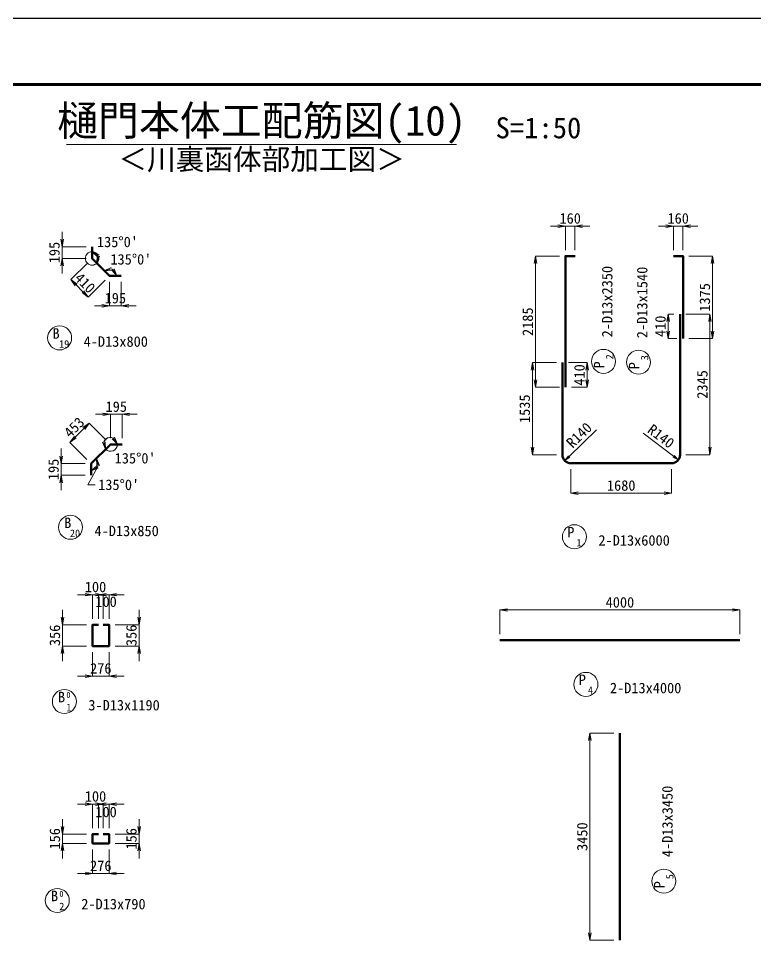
# Model space of a CAD drawing. Header units: millimetres. Extents: x 169470 to 758170, y -17820 to 11880.
# Drawn here: x 564894 to 577175, y -3595 to 11880 of the extents above; entities that cross this region are included whole.
import ezdxf
from ezdxf.enums import TextEntityAlignment as Align

# ---------------------------------------------------------------- set-up
doc = ezdxf.new("R2010")
doc.units = ezdxf.units.MM
doc.header["$LTSCALE"] = 50
doc.header["$PDSIZE"] = 300
doc.layers.get('Defpoints').update_dxf_attribs({"color": 151})
for name, color, linetype, lineweight in [('D-STR', 1, 'Continuous', 50), ('D-STR-DIM', 7, 'Continuous', 13), ('D-STR-TXT', 7, 'Continuous', 13), ('D-TTL', 2, 'Continuous', 140), ('D-TTL-LINE', 7, 'Continuous', 13), ('D-TTL-TXT', 7, 'Continuous', 13)]:
    doc.layers.add(name, color=color, linetype=linetype, lineweight=lineweight)
doc.styles.add('MS ゴシック', font='MS Gothic.ttf')
doc.styles.add('YOKO_GOTHIC', font='MS Gothic.ttf')
doc.dimstyles.new('DIM-50', dxfattribs={"dimscale": 50, "dimtxt": 3.5, "dimasz": 2.5, "dimexe": 0, "dimexo": 2, "dimgap": 0.8, "dimtad": 1, "dimdec": 0, "dimzin": 1, "dimdsep": 46, "dimtxsty": 'MS ゴシック', "dimblk": 'OPEN', "dimcen": 0.1, "dimclrd": 256, "dimclre": 256, "dimclrt": 256, "dimaunit": 1, "dimadec": 3, "dimazin": 0, "dimtfac": 1, "dimtdec": 0, "dimtix": 1, "dimtmove": 2, "dimatfit": 3, "dimldrblk": 'OPEN', "dimfxl": 1, "dimlwd": -1, "dimlwe": -1, "dimarcsym": 2})
doc.dimstyles.new('S50', dxfattribs={"dimscale": 50, "dimtxt": 3.5, "dimasz": 2, "dimexe": 1, "dimexo": 1, "dimgap": 1, "dimtad": 1, "dimdec": 0, "dimzin": 1, "dimdsep": 46, "dimtxsty": 'YOKO_GOTHIC', "dimblk": 'OPEN', "dimcen": 0, "dimclrd": 256, "dimclre": 256, "dimclrt": 256, "dimaunit": 1, "dimadec": 3, "dimazin": 0, "dimtfac": 1, "dimtdec": 0, "dimtix": 1, "dimtmove": 2, "dimatfit": 3, "dimldrblk": 'OPEN', "dimfxl": 1, "dimlwd": -1, "dimlwe": -1, "dimarcsym": 0})

# ---------------------------------------------------------------- blocks, each defined once
blk = doc.blocks.new('_Open')
at = {"color": 0, "linetype": 'ByBlock', "lineweight": -2}
for p, q in [((-1, 0.17), (0, 0)), ((-1, -0.17), (0, 0)), ((0, 0), (-1, 0))]:
    blk.add_line(p, q, dxfattribs=at)
blk = doc.blocks.new('*D2072')
at = {"layer": 'D-STR-DIM', "ltscale": 1500, "transparency": 16777216}
for p, q in [((565619, 8204), (565619, 8329)), ((566019, 8079), (565619, 8079)), ((565619, 7884), (565619, 8079)), ((566019, 7884), (565619, 7884)), ((565619, 7759), (565619, 7634))]:
    blk.add_line(p, q, dxfattribs=at)
at = {"layer": 'Defpoints', "color": 0, "ltscale": 1500, "transparency": 16777216}
for p in [(565619, 8079), (566119, 8079), (566119, 7884)]:
    blk.add_point(p, dxfattribs=at)
at = {"layer": 'D-STR-DIM', "ltscale": 1500, "transparency": 16777216, "xscale": 125, "yscale": 125, "zscale": 125}
for p, rotation in [((565619, 8079), 270), ((565619, 7884), 90)]:
    blk.add_blockref('_Open', p, dxfattribs=dict(at, rotation=rotation))
at = {"layer": 'D-STR-DIM', "ltscale": 1500, "transparency": 16777216, "insert": (565492, 7982), "char_height": 175, "attachment_point": 5, "rotation": 90, "style": 'MS ゴシック'}
blk.add_mtext('195', dxfattribs=at)
blk = doc.blocks.new('*D2073')
at = {"layer": 'D-STR-DIM', "ltscale": 1500, "transparency": 16777216}
for p, q in [((566409, 7494), (566409, 7094)), ((566604, 7494), (566604, 7094)), ((566284, 7094), (566159, 7094)), ((566409, 7094), (566604, 7094)), ((566729, 7094), (566854, 7094))]:
    blk.add_line(p, q, dxfattribs=at)
at = {"layer": 'Defpoints', "color": 0, "ltscale": 1500, "transparency": 16777216}
for p in [(566409, 7594), (566604, 7594), (566604, 7094)]:
    blk.add_point(p, dxfattribs=at)
at = {"layer": 'D-STR-DIM', "ltscale": 1500, "transparency": 16777216, "xscale": 125, "yscale": 125, "zscale": 125}
blk.add_blockref('_Open', (566409, 7094), dxfattribs=at)
at = {"layer": 'D-STR-DIM', "ltscale": 1500, "transparency": 16777216, "xscale": 125, "yscale": 125, "zscale": 125, "rotation": 180}
blk.add_blockref('_Open', (566604, 7094), dxfattribs=at)
at = {"layer": 'D-STR-DIM', "ltscale": 1500, "transparency": 16777216, "insert": (566507, 7222), "char_height": 175, "attachment_point": 5, "style": 'MS ゴシック'}
blk.add_mtext('195', dxfattribs=at)
blk = doc.blocks.new('*D2074')
at = {"layer": 'D-STR-DIM', "ltscale": 1500, "transparency": 16777216}
for p, q in [((566048, 7813), (565765, 7531)), ((565854, 7442), (565967, 7329)), ((566338, 7523), (566055, 7241))]:
    blk.add_line(p, q, dxfattribs=at)
at = {"layer": 'Defpoints', "color": 0, "ltscale": 1500, "transparency": 16777216}
for p in [(566119, 7884), (566409, 7594), (566055, 7241)]:
    blk.add_point(p, dxfattribs=at)
at = {"layer": 'D-STR-DIM', "ltscale": 1500, "transparency": 16777216, "xscale": 125, "yscale": 125, "zscale": 125}
for p, rotation in [((565765, 7531), 135), ((566055, 7241), 315)]:
    blk.add_blockref('_Open', p, dxfattribs=dict(at, rotation=rotation))
at = {"layer": 'D-STR-DIM', "ltscale": 1500, "transparency": 16777216, "insert": (566001, 7476), "char_height": 175, "attachment_point": 5, "rotation": 315, "style": 'MS ゴシック'}
blk.add_mtext('410', dxfattribs=at)
blk = doc.blocks.new('*D2075')
at = {"layer": 'D-STR-DIM', "ltscale": 1500, "transparency": 16777216}
blk.add_arc((566119, 7884), 112, 22.6035, 22.3965, dxfattribs=at)
at = {"layer": 'Defpoints', "color": 0, "ltscale": 1500, "transparency": 16777216}
for p in [(566119, 8079), (566119, 7884), (566119, 7884), (566231, 7884), (566409, 7594)]:
    blk.add_point(p, dxfattribs=at)
at = {"layer": 'D-STR-DIM', "ltscale": 1500, "transparency": 16777216, "xscale": 125, "yscale": 125, "zscale": 125}
for p, rotation in [((566119, 7996), 146.1982485840494), ((566198, 7805), 258.8017514159514)]:
    blk.add_blockref('_Open', p, dxfattribs=dict(at, rotation=rotation))
at = {"layer": 'D-STR-DIM', "ltscale": 1500, "transparency": 16777216, "insert": (566542, 8158), "char_height": 175, "attachment_point": 5, "style": 'MS ゴシック'}
blk.add_mtext("135°0'", dxfattribs=at)
blk = doc.blocks.new('*D2076')
at = {"layer": 'D-STR-DIM', "ltscale": 1500, "transparency": 16777216}
blk.add_arc((566409, 7594), 122, 61.6348, 73.3652, dxfattribs=at)
at = {"layer": 'Defpoints', "color": 0, "ltscale": 1500, "transparency": 16777216}
for p in [(566119, 7884), (566409, 7716), (566409, 7594), (566409, 7594), (566604, 7594)]:
    blk.add_point(p, dxfattribs=at)
at = {"layer": 'D-STR-DIM', "ltscale": 1500, "transparency": 16777216, "xscale": 125, "yscale": 125, "zscale": 125}
for p, rotation in [((566323, 7680), 194.1825750187687), ((566531, 7594), 300.8174249812299)]:
    blk.add_blockref('_Open', p, dxfattribs=dict(at, rotation=rotation))
at = {"layer": 'D-STR-DIM', "ltscale": 1500, "transparency": 16777216, "insert": (566766, 7868), "char_height": 175, "attachment_point": 5, "style": 'MS ゴシック'}
blk.add_mtext("135°0'", dxfattribs=at)
blk = doc.blocks.new('*D2077')
at = {"layer": 'D-STR-DIM', "ltscale": 1500, "transparency": 16777216}
for p, q in [((566299, 5287), (566174, 5287)), ((566424, 4887), (566424, 5287)), ((566619, 5287), (566424, 5287)), ((566619, 4887), (566619, 5287)), ((566744, 5287), (566869, 5287))]:
    blk.add_line(p, q, dxfattribs=at)
at = {"layer": 'Defpoints', "color": 0, "ltscale": 1500, "transparency": 16777216}
for p in [(566424, 5287), (566424, 4787), (566619, 4787)]:
    blk.add_point(p, dxfattribs=at)
at = {"layer": 'D-STR-DIM', "ltscale": 1500, "transparency": 16777216, "xscale": 125, "yscale": 125, "zscale": 125}
blk.add_blockref('_Open', (566424, 5287), dxfattribs=at)
at = {"layer": 'D-STR-DIM', "ltscale": 1500, "transparency": 16777216, "xscale": 125, "yscale": 125, "zscale": 125, "rotation": 180}
blk.add_blockref('_Open', (566619, 5287), dxfattribs=at)
at = {"layer": 'D-STR-DIM', "ltscale": 1500, "transparency": 16777216, "insert": (566522, 5414), "char_height": 175, "attachment_point": 5, "style": 'MS ゴシック'}
blk.add_mtext('195', dxfattribs=at)
blk = doc.blocks.new('*D2078')
at = {"layer": 'D-STR-DIM', "ltscale": 1500, "transparency": 16777216}
for p, q in [((565604, 4592), (565604, 4717)), ((566004, 4467), (565604, 4467)), ((565604, 4467), (565604, 4272)), ((566004, 4272), (565604, 4272)), ((565604, 4147), (565604, 4022))]:
    blk.add_line(p, q, dxfattribs=at)
at = {"layer": 'Defpoints', "color": 0, "ltscale": 1500, "transparency": 16777216}
for p in [(566104, 4467), (565604, 4272), (566104, 4272)]:
    blk.add_point(p, dxfattribs=at)
at = {"layer": 'D-STR-DIM', "ltscale": 1500, "transparency": 16777216, "xscale": 125, "yscale": 125, "zscale": 125}
for p, rotation in [((565604, 4467), 270), ((565604, 4272), 90)]:
    blk.add_blockref('_Open', p, dxfattribs=dict(at, rotation=rotation))
at = {"layer": 'D-STR-DIM', "ltscale": 1500, "transparency": 16777216, "insert": (565477, 4369), "char_height": 175, "attachment_point": 5, "rotation": 90, "style": 'MS ゴシック'}
blk.add_mtext('195', dxfattribs=at)
blk = doc.blocks.new('*D2079')
at = {"layer": 'D-STR-DIM', "ltscale": 1500, "transparency": 16777216}
for p, q in [((566353, 4857), (566070, 5140)), ((565839, 4909), (565982, 5052)), ((566033, 4537), (565750, 4820))]:
    blk.add_line(p, q, dxfattribs=at)
at = {"layer": 'Defpoints', "color": 0, "ltscale": 1500, "transparency": 16777216}
for p in [(566070, 5140), (566424, 4787), (566104, 4467)]:
    blk.add_point(p, dxfattribs=at)
at = {"layer": 'D-STR-DIM', "ltscale": 1500, "transparency": 16777216, "xscale": 125, "yscale": 125, "zscale": 125}
for p, rotation in [((566070, 5140), 45), ((565750, 4820), 225)]:
    blk.add_blockref('_Open', p, dxfattribs=dict(at, rotation=rotation))
at = {"layer": 'D-STR-DIM', "ltscale": 1500, "transparency": 16777216, "insert": (565820, 5070), "char_height": 175, "attachment_point": 5, "rotation": 45, "style": 'MS ゴシック'}
blk.add_mtext('453', dxfattribs=at)
blk = doc.blocks.new('*D2080')
at = {"layer": 'D-STR-DIM', "ltscale": 1500, "transparency": 16777216}
for p, q in [((566217, 4420), (566047, 4112)), ((566047, 4112), (566172, 4112))]:
    blk.add_line(p, q, dxfattribs=at)
blk.add_arc((566104, 4467), 122, 331.6804, 343.3196, dxfattribs=at)
at = {"layer": 'Defpoints', "color": 0, "ltscale": 1500, "transparency": 16777216}
for p in [(566424, 4787), (566104, 4467), (566104, 4467), (566226, 4467), (566104, 4272)]:
    blk.add_point(p, dxfattribs=at)
at = {"layer": 'D-STR-DIM', "ltscale": 1500, "transparency": 16777216, "xscale": 125, "yscale": 125, "zscale": 125}
for p, rotation in [((566190, 4553), 104.1597946314851), ((566104, 4345), 210.8402053685122)]:
    blk.add_blockref('_Open', p, dxfattribs=dict(at, rotation=rotation))
at = {"layer": 'D-STR-DIM', "ltscale": 1500, "transparency": 16777216, "insert": (566562, 4112), "char_height": 175, "attachment_point": 5, "style": 'MS ゴシック'}
blk.add_mtext("135°0'", dxfattribs=at)
blk = doc.blocks.new('*D2081')
at = {"layer": 'D-STR-DIM', "ltscale": 1500, "transparency": 16777216}
for start, end in [(95.1576, 160.0788), (64.9212, 129.8424), (225, 0)]:
    blk.add_arc((566424, 4787), 116, start, end, dxfattribs=at)
at = {"layer": 'Defpoints', "color": 0, "ltscale": 1500, "transparency": 16777216}
for p in [(566424, 4787), (566424, 4787), (566424, 4670), (566619, 4787), (566104, 4467)]:
    blk.add_point(p, dxfattribs=at)
at = {"layer": 'D-STR-DIM', "ltscale": 1500, "transparency": 16777216, "xscale": 125, "yscale": 125, "zscale": 125}
for p, rotation in [((566342, 4704), 282.5393908639583), ((566540, 4787), 302.4606091360524)]:
    blk.add_blockref('_Open', p, dxfattribs=dict(at, rotation=rotation))
at = {"layer": 'D-STR-DIM', "ltscale": 1500, "transparency": 16777216, "insert": (566837, 4554), "char_height": 175, "attachment_point": 5, "style": 'MS ゴシック'}
blk.add_mtext("135°0'", dxfattribs=at)
blk = doc.blocks.new('*D2082')
at = {"layer": 'D-STR-DIM', "ltscale": 1500, "transparency": 16777216}
for p, q in [((566902, 1907), (566902, 2032)), ((566502, 1782), (566902, 1782)), ((566902, 1782), (566902, 1426)), ((566502, 1426), (566902, 1426)), ((566902, 1301), (566902, 1176))]:
    blk.add_line(p, q, dxfattribs=at)
at = {"layer": 'Defpoints', "color": 0, "ltscale": 1500, "transparency": 16777216}
for p in [(566402, 1782), (566402, 1426), (566902, 1426)]:
    blk.add_point(p, dxfattribs=at)
at = {"layer": 'D-STR-DIM', "ltscale": 1500, "transparency": 16777216, "xscale": 125, "yscale": 125, "zscale": 125}
for p, rotation in [((566902, 1782), 270), ((566902, 1426), 90)]:
    blk.add_blockref('_Open', p, dxfattribs=dict(at, rotation=rotation))
at = {"layer": 'D-STR-DIM', "ltscale": 1500, "transparency": 16777216, "insert": (566775, 1604), "char_height": 175, "attachment_point": 5, "rotation": 90, "style": 'MS ゴシック'}
blk.add_mtext('356', dxfattribs=at)
blk = doc.blocks.new('*D2083')
at = {"layer": 'D-STR-DIM', "ltscale": 1500, "transparency": 16777216}
for p, q in [((566126, 1326), (566126, 926)), ((566402, 1326), (566402, 926)), ((566001, 926), (565876, 926)), ((566126, 926), (566402, 926)), ((566527, 926), (566652, 926))]:
    blk.add_line(p, q, dxfattribs=at)
at = {"layer": 'Defpoints', "color": 0, "ltscale": 1500, "transparency": 16777216}
for p in [(566126, 1426), (566402, 1426), (566402, 926)]:
    blk.add_point(p, dxfattribs=at)
at = {"layer": 'D-STR-DIM', "ltscale": 1500, "transparency": 16777216, "xscale": 125, "yscale": 125, "zscale": 125}
blk.add_blockref('_Open', (566126, 926), dxfattribs=at)
at = {"layer": 'D-STR-DIM', "ltscale": 1500, "transparency": 16777216, "xscale": 125, "yscale": 125, "zscale": 125, "rotation": 180}
blk.add_blockref('_Open', (566402, 926), dxfattribs=at)
at = {"layer": 'D-STR-DIM', "ltscale": 1500, "transparency": 16777216, "insert": (566264, 1054), "char_height": 175, "attachment_point": 5, "style": 'MS ゴシック'}
blk.add_mtext('276', dxfattribs=at)
blk = doc.blocks.new('*D2084')
at = {"layer": 'D-STR-DIM', "ltscale": 1500, "transparency": 16777216}
for p, q in [((565626, 1907), (565626, 2032)), ((566026, 1782), (565626, 1782)), ((565626, 1426), (565626, 1782)), ((566026, 1426), (565626, 1426)), ((565626, 1301), (565626, 1176))]:
    blk.add_line(p, q, dxfattribs=at)
at = {"layer": 'Defpoints', "color": 0, "ltscale": 1500, "transparency": 16777216}
for p in [(565626, 1782), (566126, 1782), (566126, 1426)]:
    blk.add_point(p, dxfattribs=at)
at = {"layer": 'D-STR-DIM', "ltscale": 1500, "transparency": 16777216, "xscale": 125, "yscale": 125, "zscale": 125}
for p, rotation in [((565626, 1782), 270), ((565626, 1426), 90)]:
    blk.add_blockref('_Open', p, dxfattribs=dict(at, rotation=rotation))
at = {"layer": 'D-STR-DIM', "ltscale": 1500, "transparency": 16777216, "insert": (565499, 1604), "char_height": 175, "attachment_point": 5, "rotation": 90, "style": 'MS ゴシック'}
blk.add_mtext('356', dxfattribs=at)
blk = doc.blocks.new('*D2085')
at = {"layer": 'D-STR-DIM', "ltscale": 1500, "transparency": 16777216}
for p, q in [((566001, 2282), (565876, 2282)), ((566126, 1882), (566126, 2282)), ((566226, 2282), (566126, 2282)), ((566226, 1882), (566226, 2282)), ((566351, 2282), (566476, 2282))]:
    blk.add_line(p, q, dxfattribs=at)
at = {"layer": 'Defpoints', "color": 0, "ltscale": 1500, "transparency": 16777216}
for p in [(566126, 2282), (566126, 1782), (566226, 1782)]:
    blk.add_point(p, dxfattribs=at)
at = {"layer": 'D-STR-DIM', "ltscale": 1500, "transparency": 16777216, "xscale": 125, "yscale": 125, "zscale": 125}
blk.add_blockref('_Open', (566126, 2282), dxfattribs=at)
at = {"layer": 'D-STR-DIM', "ltscale": 1500, "transparency": 16777216, "xscale": 125, "yscale": 125, "zscale": 125, "rotation": 180}
blk.add_blockref('_Open', (566226, 2282), dxfattribs=at)
at = {"layer": 'D-STR-DIM', "ltscale": 1500, "transparency": 16777216, "insert": (566176, 2410), "char_height": 175, "attachment_point": 5, "style": 'MS ゴシック'}
blk.add_mtext('100', dxfattribs=at)
blk = doc.blocks.new('*D2086')
at = {"layer": 'D-STR-DIM', "ltscale": 1500, "transparency": 16777216}
for p, q in [((566177, 2282), (566052, 2282)), ((566302, 1882), (566302, 2282)), ((566302, 2282), (566402, 2282)), ((566402, 1882), (566402, 2282)), ((566527, 2282), (566652, 2282))]:
    blk.add_line(p, q, dxfattribs=at)
at = {"layer": 'Defpoints', "color": 0, "ltscale": 1500, "transparency": 16777216}
for p in [(566402, 2282), (566302, 1782), (566402, 1782)]:
    blk.add_point(p, dxfattribs=at)
at = {"layer": 'D-STR-DIM', "ltscale": 1500, "transparency": 16777216, "xscale": 125, "yscale": 125, "zscale": 125}
blk.add_blockref('_Open', (566302, 2282), dxfattribs=at)
at = {"layer": 'D-STR-DIM', "ltscale": 1500, "transparency": 16777216, "xscale": 125, "yscale": 125, "zscale": 125, "rotation": 180}
blk.add_blockref('_Open', (566402, 2282), dxfattribs=at)
at = {"layer": 'D-STR-DIM', "ltscale": 1500, "transparency": 16777216, "insert": (566352, 2164), "char_height": 175, "attachment_point": 5, "style": 'MS ゴシック'}
blk.add_mtext('100', dxfattribs=at)
blk = doc.blocks.new('*D2087')
at = {"layer": 'D-STR-DIM', "ltscale": 1500, "transparency": 16777216}
for p, q in [((566902, -1582), (566902, -1457)), ((566502, -1707), (566902, -1707)), ((566902, -1707), (566902, -1863)), ((566502, -1863), (566902, -1863)), ((566902, -1988), (566902, -2113))]:
    blk.add_line(p, q, dxfattribs=at)
at = {"layer": 'Defpoints', "color": 0, "ltscale": 1500, "transparency": 16777216}
for p in [(566402, -1707), (566402, -1863), (566902, -1863)]:
    blk.add_point(p, dxfattribs=at)
at = {"layer": 'D-STR-DIM', "ltscale": 1500, "transparency": 16777216, "xscale": 125, "yscale": 125, "zscale": 125}
for p, rotation in [((566902, -1707), 270), ((566902, -1863), 90)]:
    blk.add_blockref('_Open', p, dxfattribs=dict(at, rotation=rotation))
at = {"layer": 'D-STR-DIM', "ltscale": 1500, "transparency": 16777216, "insert": (566775, -1785), "char_height": 175, "attachment_point": 5, "rotation": 90, "style": 'MS ゴシック'}
blk.add_mtext('156', dxfattribs=at)
blk = doc.blocks.new('*D2088')
at = {"layer": 'D-STR-DIM', "ltscale": 1500, "transparency": 16777216}
for p, q in [((566126, -1963), (566126, -2363)), ((566402, -1963), (566402, -2363)), ((566001, -2363), (565876, -2363)), ((566126, -2363), (566402, -2363)), ((566527, -2363), (566652, -2363))]:
    blk.add_line(p, q, dxfattribs=at)
at = {"layer": 'Defpoints', "color": 0, "ltscale": 1500, "transparency": 16777216}
for p in [(566126, -1863), (566402, -1863), (566402, -2363)]:
    blk.add_point(p, dxfattribs=at)
at = {"layer": 'D-STR-DIM', "ltscale": 1500, "transparency": 16777216, "xscale": 125, "yscale": 125, "zscale": 125}
blk.add_blockref('_Open', (566126, -2363), dxfattribs=at)
at = {"layer": 'D-STR-DIM', "ltscale": 1500, "transparency": 16777216, "xscale": 125, "yscale": 125, "zscale": 125, "rotation": 180}
blk.add_blockref('_Open', (566402, -2363), dxfattribs=at)
at = {"layer": 'D-STR-DIM', "ltscale": 1500, "transparency": 16777216, "insert": (566264, -2235), "char_height": 175, "attachment_point": 5, "style": 'MS ゴシック'}
blk.add_mtext('276', dxfattribs=at)
blk = doc.blocks.new('*D2089')
at = {"layer": 'D-STR-DIM', "ltscale": 1500, "transparency": 16777216}
for p, q in [((565626, -1582), (565626, -1457)), ((566026, -1707), (565626, -1707)), ((565626, -1707), (565626, -1863)), ((566026, -1863), (565626, -1863)), ((565626, -1988), (565626, -2113))]:
    blk.add_line(p, q, dxfattribs=at)
at = {"layer": 'Defpoints', "color": 0, "ltscale": 1500, "transparency": 16777216}
for p in [(566126, -1707), (565626, -1863), (566126, -1863)]:
    blk.add_point(p, dxfattribs=at)
at = {"layer": 'D-STR-DIM', "ltscale": 1500, "transparency": 16777216, "xscale": 125, "yscale": 125, "zscale": 125}
for p, rotation in [((565626, -1707), 270), ((565626, -1863), 90)]:
    blk.add_blockref('_Open', p, dxfattribs=dict(at, rotation=rotation))
at = {"layer": 'D-STR-DIM', "ltscale": 1500, "transparency": 16777216, "insert": (565499, -1785), "char_height": 175, "attachment_point": 5, "rotation": 90, "style": 'MS ゴシック'}
blk.add_mtext('156', dxfattribs=at)
blk = doc.blocks.new('*D2090')
at = {"layer": 'D-STR-DIM', "ltscale": 1500, "transparency": 16777216}
for p, q in [((566001, -1207), (565876, -1207)), ((566126, -1607), (566126, -1207)), ((566226, -1207), (566126, -1207)), ((566226, -1607), (566226, -1207)), ((566351, -1207), (566476, -1207))]:
    blk.add_line(p, q, dxfattribs=at)
at = {"layer": 'Defpoints', "color": 0, "ltscale": 1500, "transparency": 16777216}
for p in [(566126, -1207), (566126, -1707), (566226, -1707)]:
    blk.add_point(p, dxfattribs=at)
at = {"layer": 'D-STR-DIM', "ltscale": 1500, "transparency": 16777216, "xscale": 125, "yscale": 125, "zscale": 125}
blk.add_blockref('_Open', (566126, -1207), dxfattribs=at)
at = {"layer": 'D-STR-DIM', "ltscale": 1500, "transparency": 16777216, "xscale": 125, "yscale": 125, "zscale": 125, "rotation": 180}
blk.add_blockref('_Open', (566226, -1207), dxfattribs=at)
at = {"layer": 'D-STR-DIM', "ltscale": 1500, "transparency": 16777216, "insert": (566176, -1079), "char_height": 175, "attachment_point": 5, "style": 'MS ゴシック'}
blk.add_mtext('100', dxfattribs=at)
blk = doc.blocks.new('*D2091')
at = {"layer": 'D-STR-DIM', "ltscale": 1500, "transparency": 16777216}
for p, q in [((566177, -1207), (566052, -1207)), ((566302, -1607), (566302, -1207)), ((566402, -1207), (566302, -1207)), ((566402, -1607), (566402, -1207)), ((566527, -1207), (566652, -1207))]:
    blk.add_line(p, q, dxfattribs=at)
at = {"layer": 'Defpoints', "color": 0, "ltscale": 1500, "transparency": 16777216}
for p in [(566302, -1207), (566302, -1707), (566402, -1707)]:
    blk.add_point(p, dxfattribs=at)
at = {"layer": 'D-STR-DIM', "ltscale": 1500, "transparency": 16777216, "xscale": 125, "yscale": 125, "zscale": 125}
blk.add_blockref('_Open', (566302, -1207), dxfattribs=at)
at = {"layer": 'D-STR-DIM', "ltscale": 1500, "transparency": 16777216, "xscale": 125, "yscale": 125, "zscale": 125, "rotation": 180}
blk.add_blockref('_Open', (566402, -1207), dxfattribs=at)
at = {"layer": 'D-STR-DIM', "ltscale": 1500, "transparency": 16777216, "insert": (566352, -1339), "char_height": 175, "attachment_point": 5, "style": 'MS ゴシック'}
blk.add_mtext('100', dxfattribs=at)
blk = doc.blocks.new('*D2054')
at = {"layer": 'D-STR-DIM', "ltscale": 1500, "transparency": 16777216}
for p, q in [((576018, 6958), (576418, 6958)), ((576418, 4738), (576418, 6833)), ((576018, 4613), (576418, 4613))]:
    blk.add_line(p, q, dxfattribs=at)
at = {"layer": 'Defpoints', "color": 0, "ltscale": 1500, "transparency": 16777216}
for p in [(575918, 6958), (576418, 6958), (575918, 4613)]:
    blk.add_point(p, dxfattribs=at)
at = {"layer": 'D-STR-DIM', "ltscale": 1500, "transparency": 16777216, "xscale": 125, "yscale": 125, "zscale": 125}
for p, rotation in [((576418, 6958), 90), ((576418, 4613), 270)]:
    blk.add_blockref('_Open', p, dxfattribs=dict(at, rotation=rotation))
at = {"layer": 'D-STR-DIM', "ltscale": 1500, "transparency": 16777216, "insert": (576291, 5785), "char_height": 175, "attachment_point": 5, "rotation": 90, "style": 'MS ゴシック'}
blk.add_mtext('2345', dxfattribs=at)
blk = doc.blocks.new('*D2055')
at = {"layer": 'D-STR-DIM', "ltscale": 1500, "transparency": 16777216}
for p, q in [((573858, 6148), (573458, 6148)), ((573458, 4738), (573458, 6023)), ((573858, 4613), (573458, 4613))]:
    blk.add_line(p, q, dxfattribs=at)
at = {"layer": 'Defpoints', "color": 0, "ltscale": 1500, "transparency": 16777216}
for p in [(573458, 6148), (573958, 6148), (573958, 4613)]:
    blk.add_point(p, dxfattribs=at)
at = {"layer": 'D-STR-DIM', "ltscale": 1500, "transparency": 16777216, "xscale": 125, "yscale": 125, "zscale": 125}
for p, rotation in [((573458, 6148), 90), ((573458, 4613), 270)]:
    blk.add_blockref('_Open', p, dxfattribs=dict(at, rotation=rotation))
at = {"layer": 'D-STR-DIM', "ltscale": 1500, "transparency": 16777216, "insert": (573331, 5380), "char_height": 175, "attachment_point": 5, "rotation": 90, "style": 'MS ゴシック'}
blk.add_mtext('1535', dxfattribs=at)
blk = doc.blocks.new('*D2056')
at = {"layer": 'D-STR-DIM', "ltscale": 1500, "transparency": 16777216}
for p, q in [((574098, 4373), (574098, 3973)), ((575778, 4373), (575778, 3973)), ((574223, 3973), (575653, 3973))]:
    blk.add_line(p, q, dxfattribs=at)
at = {"layer": 'Defpoints', "color": 0, "ltscale": 1500, "transparency": 16777216}
for p in [(574098, 4473), (575778, 4473), (575778, 3973)]:
    blk.add_point(p, dxfattribs=at)
at = {"layer": 'D-STR-DIM', "ltscale": 1500, "transparency": 16777216, "xscale": 125, "yscale": 125, "zscale": 125, "rotation": 180}
blk.add_blockref('_Open', (574098, 3973), dxfattribs=at)
at = {"layer": 'D-STR-DIM', "ltscale": 1500, "transparency": 16777216, "xscale": 125, "yscale": 125, "zscale": 125}
blk.add_blockref('_Open', (575778, 3973), dxfattribs=at)
at = {"layer": 'D-STR-DIM', "ltscale": 1500, "transparency": 16777216, "insert": (574938, 4100), "char_height": 175, "attachment_point": 5, "style": 'MS ゴシック'}
blk.add_mtext('1680', dxfattribs=at)
blk = doc.blocks.new('*D1984')
at = {"layer": 'D-STR-DIM', "ltscale": 1500, "transparency": 16777216}
for p, q in [((572917, 1627), (572917, 2027)), ((573042, 2027), (576792, 2027)), ((576917, 1627), (576917, 2027))]:
    blk.add_line(p, q, dxfattribs=at)
at = {"layer": 'Defpoints', "color": 0, "ltscale": 1500, "transparency": 16777216}
for p in [(576917, 2027), (572917, 1527), (576917, 1527)]:
    blk.add_point(p, dxfattribs=at)
at = {"layer": 'D-STR-DIM', "ltscale": 1500, "transparency": 16777216, "xscale": 125, "yscale": 125, "zscale": 125, "rotation": 180}
blk.add_blockref('_Open', (572917, 2027), dxfattribs=at)
at = {"layer": 'D-STR-DIM', "ltscale": 1500, "transparency": 16777216, "xscale": 125, "yscale": 125, "zscale": 125}
blk.add_blockref('_Open', (576917, 2027), dxfattribs=at)
at = {"layer": 'D-STR-DIM', "ltscale": 1500, "transparency": 16777216, "insert": (574917, 2154), "char_height": 175, "attachment_point": 5, "style": 'MS ゴシック'}
blk.add_mtext('4000', dxfattribs=at)
blk = doc.blocks.new('*D1985')
at = {"layer": 'D-STR-DIM', "ltscale": 1500, "transparency": 16777216}
for p, q in [((574817, -24), (574417, -24)), ((574417, -149), (574417, -3349)), ((574817, -3474), (574417, -3474))]:
    blk.add_line(p, q, dxfattribs=at)
at = {"layer": 'Defpoints', "color": 0, "ltscale": 1500, "transparency": 16777216}
for p in [(574917, -24), (574417, -3474), (574917, -3474)]:
    blk.add_point(p, dxfattribs=at)
at = {"layer": 'D-STR-DIM', "ltscale": 1500, "transparency": 16777216, "xscale": 125, "yscale": 125, "zscale": 125}
for p, rotation in [((574417, -24), 90), ((574417, -3474), 270)]:
    blk.add_blockref('_Open', p, dxfattribs=dict(at, rotation=rotation))
at = {"layer": 'D-STR-DIM', "ltscale": 1500, "transparency": 16777216, "insert": (574289, -1749), "char_height": 175, "attachment_point": 5, "rotation": 90, "style": 'MS ゴシック'}
blk.add_mtext('3450', dxfattribs=at)
blk = doc.blocks.new('*D1993')
at = {"layer": 'D-STR-DIM', "ltscale": 1500, "transparency": 16777216}
for p, q in [((573908, 7923), (573508, 7923)), ((573508, 7798), (573508, 5863)), ((573908, 5738), (573508, 5738))]:
    blk.add_line(p, q, dxfattribs=at)
at = {"layer": 'Defpoints', "color": 0, "ltscale": 1500, "transparency": 16777216}
for p in [(574008, 7923), (573508, 5738), (574008, 5738)]:
    blk.add_point(p, dxfattribs=at)
at = {"layer": 'D-STR-DIM', "ltscale": 1500, "transparency": 16777216, "xscale": 125, "yscale": 125, "zscale": 125}
for p, rotation in [((573508, 7923), 90), ((573508, 5738), 270)]:
    blk.add_blockref('_Open', p, dxfattribs=dict(at, rotation=rotation))
at = {"layer": 'D-STR-DIM', "ltscale": 1500, "transparency": 16777216, "insert": (573381, 6830), "char_height": 175, "attachment_point": 5, "rotation": 90, "style": 'MS ゴシック'}
blk.add_mtext('2185', dxfattribs=at)
blk = doc.blocks.new('*D1994')
at = {"layer": 'D-STR-DIM', "ltscale": 1500, "transparency": 16777216}
for p, q in [((576068, 7923), (576460, 7923)), ((576460, 6673), (576460, 7798)), ((576068, 6548), (576460, 6548))]:
    blk.add_line(p, q, dxfattribs=at)
at = {"layer": 'Defpoints', "color": 0, "ltscale": 1500, "transparency": 16777216}
for p in [(575968, 7923), (576460, 7923), (575968, 6548)]:
    blk.add_point(p, dxfattribs=at)
at = {"layer": 'D-STR-DIM', "ltscale": 1500, "transparency": 16777216, "xscale": 125, "yscale": 125, "zscale": 125}
for p, rotation in [((576460, 7923), 90), ((576460, 6548), 270)]:
    blk.add_blockref('_Open', p, dxfattribs=dict(at, rotation=rotation))
at = {"layer": 'D-STR-DIM', "ltscale": 1500, "transparency": 16777216, "insert": (576333, 7235), "char_height": 175, "attachment_point": 5, "rotation": 90, "style": 'MS ゴシック'}
blk.add_mtext('1375', dxfattribs=at)
blk = doc.blocks.new('*D1995')
at = {"layer": 'D-STR-DIM', "ltscale": 1500, "transparency": 16777216}
for p, q in [((573883, 8423), (573758, 8423)), ((574008, 8023), (574008, 8423)), ((574168, 8423), (574008, 8423)), ((574168, 8023), (574168, 8423)), ((574293, 8423), (574418, 8423))]:
    blk.add_line(p, q, dxfattribs=at)
at = {"layer": 'Defpoints', "color": 0, "ltscale": 1500, "transparency": 16777216}
for p in [(574008, 8423), (574008, 7923), (574168, 7923)]:
    blk.add_point(p, dxfattribs=at)
at = {"layer": 'D-STR-DIM', "ltscale": 1500, "transparency": 16777216, "xscale": 125, "yscale": 125, "zscale": 125}
blk.add_blockref('_Open', (574008, 8423), dxfattribs=at)
at = {"layer": 'D-STR-DIM', "ltscale": 1500, "transparency": 16777216, "xscale": 125, "yscale": 125, "zscale": 125, "rotation": 180}
blk.add_blockref('_Open', (574168, 8423), dxfattribs=at)
at = {"layer": 'D-STR-DIM', "ltscale": 1500, "transparency": 16777216, "insert": (574088, 8550), "char_height": 175, "attachment_point": 5, "style": 'MS ゴシック'}
blk.add_mtext('160', dxfattribs=at)
blk = doc.blocks.new('*D1996')
at = {"layer": 'D-STR-DIM', "ltscale": 1500, "transparency": 16777216}
for p, q in [((575683, 8423), (575558, 8423)), ((575808, 8023), (575808, 8423)), ((575808, 8423), (575968, 8423)), ((575968, 8023), (575968, 8423)), ((576093, 8423), (576218, 8423))]:
    blk.add_line(p, q, dxfattribs=at)
at = {"layer": 'Defpoints', "color": 0, "ltscale": 1500, "transparency": 16777216}
for p in [(575968, 8423), (575808, 7923), (575968, 7923)]:
    blk.add_point(p, dxfattribs=at)
at = {"layer": 'D-STR-DIM', "ltscale": 1500, "transparency": 16777216, "xscale": 125, "yscale": 125, "zscale": 125}
blk.add_blockref('_Open', (575808, 8423), dxfattribs=at)
at = {"layer": 'D-STR-DIM', "ltscale": 1500, "transparency": 16777216, "xscale": 125, "yscale": 125, "zscale": 125, "rotation": 180}
blk.add_blockref('_Open', (575968, 8423), dxfattribs=at)
at = {"layer": 'D-STR-DIM', "ltscale": 1500, "transparency": 16777216, "insert": (575888, 8550), "char_height": 175, "attachment_point": 5, "style": 'MS ゴシック'}
blk.add_mtext('160', dxfattribs=at)
blk = doc.blocks.new('*D1646')
at = {"layer": 'D-STR-DIM', "ltscale": 1500, "transparency": 16777216}
for p, q in [((574058, 6148), (574370, 6148)), ((574370, 6023), (574370, 5863)), ((574108, 5738), (574370, 5738))]:
    blk.add_line(p, q, dxfattribs=at)
at = {"layer": 'Defpoints', "color": 0, "ltscale": 1500, "transparency": 16777216}
for p in [(573958, 6148), (574008, 5738), (574370, 5738)]:
    blk.add_point(p, dxfattribs=at)
at = {"layer": 'D-STR-DIM', "ltscale": 1500, "transparency": 16777216, "xscale": 125, "yscale": 125, "zscale": 125}
for p, rotation in [((574370, 6148), 90), ((574370, 5738), 270)]:
    blk.add_blockref('_Open', p, dxfattribs=dict(at, rotation=rotation))
at = {"layer": 'D-STR-DIM', "ltscale": 1500, "transparency": 16777216, "insert": (574243, 5943), "char_height": 175, "attachment_point": 5, "rotation": 90, "style": 'MS ゴシック'}
blk.add_mtext('410', dxfattribs=at)
blk = doc.blocks.new('*D1647')
at = {"layer": 'D-STR-DIM', "ltscale": 1500, "transparency": 16777216}
for p, q in [((575818, 6958), (575720, 6958)), ((575720, 6833), (575720, 6673)), ((575868, 6548), (575720, 6548))]:
    blk.add_line(p, q, dxfattribs=at)
at = {"layer": 'Defpoints', "color": 0, "ltscale": 1500, "transparency": 16777216}
for p in [(575918, 6958), (575720, 6548), (575968, 6548)]:
    blk.add_point(p, dxfattribs=at)
at = {"layer": 'D-STR-DIM', "ltscale": 1500, "transparency": 16777216, "xscale": 125, "yscale": 125, "zscale": 125}
for p, rotation in [((575720, 6958), 90), ((575720, 6548), 270)]:
    blk.add_blockref('_Open', p, dxfattribs=dict(at, rotation=rotation))
at = {"layer": 'D-STR-DIM', "ltscale": 1500, "transparency": 16777216, "insert": (575593, 6753), "char_height": 175, "attachment_point": 5, "rotation": 90, "style": 'MS ゴシック'}
blk.add_mtext('410', dxfattribs=at)
blk = doc.blocks.new('*D2514')
at = {"layer": 'D-STR-DIM', "transparency": 16777216}
blk.add_line((574524, 5029), (574070, 4585), dxfattribs=at)
at = {"layer": 'Defpoints', "color": 0, "transparency": 16777216}
for p in [(574199, 4711), (574098, 4613)]:
    blk.add_point(p, dxfattribs=at)
at = {"layer": 'D-STR-DIM', "transparency": 16777216, "xscale": 100, "yscale": 100, "zscale": 100, "rotation": 224.3376750278846}
blk.add_blockref('_Open', (573998, 4515), dxfattribs=at)
at = {"layer": 'D-STR-DIM', "transparency": 16777216, "insert": (574237, 4940), "char_height": 175, "attachment_point": 5, "rotation": 44.3377, "style": 'YOKO_GOTHIC'}
blk.add_mtext('R140', dxfattribs=at)
blk = doc.blocks.new('*D2515')
at = {"layer": 'D-STR-DIM', "transparency": 16777216}
blk.add_line((575306, 4975), (575810, 4588), dxfattribs=at)
at = {"layer": 'Defpoints', "color": 0, "transparency": 16777216}
for p in [(575667, 4698), (575778, 4613)]:
    blk.add_point(p, dxfattribs=at)
at = {"layer": 'D-STR-DIM', "transparency": 16777216, "xscale": 100, "yscale": 100, "zscale": 100, "rotation": 322.5324428804217}
blk.add_blockref('_Open', (575890, 4528), dxfattribs=at)
at = {"layer": 'D-STR-DIM', "transparency": 16777216, "insert": (575602, 4921), "char_height": 175, "attachment_point": 5, "rotation": 322.5324, "style": 'YOKO_GOTHIC'}
blk.add_mtext('R140', dxfattribs=at)

msp = doc.modelspace()

# ---------------------------------------------------------------- linework, layer by layer
at = {"layer": 'D-STR'}
for p, q in [((572916.87, 1526.51), (576916.87, 1526.51)), ((574916.87, -24.37), (574916.87, -3474.37))]:
    msp.add_line(p, q, dxfattribs=at)
for points in [[(566604.02, 7594.07), (566409.02, 7594.07), (566119.02, 7884.07), (566119.02, 8079.07)], [(574168.42, 7922.76), (574008.42, 7922.76), (574008.42, 5737.76)], [(575968.42, 6547.76), (575968.42, 7922.76), (575808.42, 7922.76)], [(566619.02, 4786.79), (566424.02, 4786.79), (566104.02, 4466.79), (566104.02, 4271.79)], [(566226.02, 1782.26), (566126.02, 1782.26), (566126.02, 1426.26), (566402.02, 1426.26), (566402.02, 1782.26), (566302.02, 1782.26)], [(566226.02, -1706.79), (566126.02, -1706.79), (566126.02, -1862.79), (566402.02, -1862.79), (566402.02, -1706.79), (566302.02, -1706.79)]]:
    msp.add_lwpolyline(points, dxfattribs=at)
msp.add_lwpolyline([(573958.42, 6147.94), (573958.42, 4612.76, 0.41421356), (574098.42, 4472.76), (575778.42, 4472.76, 0.41421356), (575918.42, 4612.76), (575918.42, 6957.76)], format="xyb", dxfattribs=at)
at = {"layer": 'D-STR-TXT'}
for centre in [(565578.35, 6559.69), (574644.26, 6169.28), (575227.25, 6155.67), (565759.49, 3404.64), (574158.04, 3247.37), (574350.22, 788.21), (565656.52, 501.82), (565539.46, -2811.89)]:
    msp.add_circle(centre, 200, dxfattribs=at)
at = {"layer": 'D-STR-TXT', "color": 4}
msp.add_circle((575647.48, -2490.93), 200, dxfattribs=at)
at = {"layer": 'D-TTL'}
msp.add_lwpolyline([(548944.53, 10780), (548944.53, -16720), (588944.53, -16720), (588944.53, 10780)], close=True, dxfattribs=at)
at = {"layer": 'D-TTL-LINE'}
msp.add_line((565694.53, 9780), (572194.53, 9780), dxfattribs=at)
at = {"layer": 'Defpoints', "color": 1}
msp.add_lwpolyline([(547919.53, 11880), (547919.53, -17820), (589969.53, -17820), (589969.53, 11880)], close=True, dxfattribs=at)

# ---------------------------------------------------------------- texts
at = {"layer": 'D-STR-TXT', "style": 'MS ゴシック'}
msp.add_text('＜川裏函体部加工図＞', height=350, dxfattribs=at).set_placement((568944.53, 9255.82), align=Align.BOTTOM_CENTER)
at = {"layer": 'D-STR-TXT', "color": 4, "style": 'YOKO_GOTHIC'}
for s, p in [('2-D13x2350', (574844.26, 6569.28)), ('2-D13x1540', (575427.25, 6555.67)), ('4-D13x3450', (575847.48, -2090.93))]:
    msp.add_text(s, height=175, rotation=90, dxfattribs=at).set_placement(p, align=Align.BOTTOM_LEFT)
at = {"layer": 'D-STR-TXT', "style": 'YOKO_GOTHIC'}
for s, height, p in [('B ', 175, (565578.35, 6634.69)), ('19', 125, (565653.35, 6459.69)), ('B', 175, (565713.35, 3479.64)), ('P ', 175, (574158.04, 3322.37)), ('20', 125, (565834.49, 3304.64)), ('1', 125, (574233.04, 3147.37)), ('P ', 175, (574350.22, 863.21)), ('B', 175, (565610.37, 576.82)), ('4', 125, (574425.22, 688.21)), ('1', 125, (565731.52, 401.82)), ('B', 175, (565493.32, -2736.89)), ('2', 125, (565614.46, -2911.89))]:
    msp.add_text(s, height=height, dxfattribs=at).set_placement(p, align=Align.MIDDLE_CENTER)
for s, p in [('4-D13x800', (565978.35, 6359.69)), ('4-D13x850', (566159.49, 3204.64)), ('2-D13x6000', (574558.04, 3047.37)), ('2-D13x4000', (574750.22, 588.21)), ('3-D13x1190', (566056.52, 301.82)), ('2-D13x790', (565939.46, -3011.89))]:
    msp.add_text(s, height=175, dxfattribs=at).set_placement(p, align=Align.BOTTOM_LEFT)
for s, height, p in [('2', 125, (574744.26, 6244.28)), ('3', 125, (575327.25, 6230.67)), ('P ', 175, (574569.26, 6169.28)), ('P ', 175, (575152.25, 6155.67))]:
    msp.add_text(s, height=height, rotation=90, dxfattribs=at).set_placement(p, align=Align.MIDDLE_CENTER)
for p in [(565724.64, 562), (565607.58, -2751.7)]:
    msp.add_text('0', height=100, dxfattribs=at).set_placement(p, align=Align.CENTER)
at = {"layer": 'D-STR-TXT', "color": 4, "style": 'YOKO_GOTHIC'}
for s, height, p in [('5', 125, (575747.48, -2415.93)), ('P ', 175, (575572.48, -2490.93))]:
    msp.add_text(s, height=height, rotation=90, dxfattribs=at).set_placement(p, align=Align.MIDDLE_CENTER)
at = {"layer": 'D-TTL-TXT', "style": 'MS ゴシック'}
for s, height, p in [('樋門本体工配筋図(10)', 500, (568944.53, 9780)), ('S=1:50', 350, (573559.01, 9780))]:
    msp.add_text(s, height=height, dxfattribs=at).set_placement(p, align=Align.BOTTOM_CENTER)

# ---------------------------------------------------------------- dimensions: what is measured, and where the dimension line sits
at = {"layer": 'D-STR-DIM', "ltscale": 1500}
for base, p1, p2, picture, middle in [((574008.42, 8422.76), (574168.42, 7922.76), (574008.42, 7922.76), '*D1995', (574088.42, 8550.26)), ((575968.42, 8422.76), (575808.42, 7922.76), (575968.42, 7922.76), '*D1996', (575888.42, 8550.26)), ((566604.02, 7094.07), (566409.02, 7594.07), (566604.02, 7594.07), '*D2073', (566506.52, 7221.57)), ((566424.02, 5286.79), (566619.02, 4786.79), (566424.02, 4786.79), '*D2077', (566521.52, 5414.29)), ((575778.42, 3972.76), (574098.42, 4472.76), (575778.42, 4472.76), '*D2056', (574938.42, 4100.26)), ((566126.02, 2282.26), (566226.02, 1782.26), (566126.02, 1782.26), '*D2085', (566176.02, 2409.76)), ((576916.87, 2026.51), (572916.87, 1526.51), (576916.87, 1526.51), '*D1984', (574916.87, 2154.01)), ((566402.02, 926.26), (566126.02, 1426.26), (566402.02, 1426.26), '*D2083', (566264.02, 1053.76)), ((566126.02, -1206.79), (566226.02, -1706.79), (566126.02, -1706.79), '*D2090', (566176.02, -1079.29)), ((566402.02, -2362.79), (566126.02, -1862.79), (566402.02, -1862.79), '*D2088', (566264.02, -2235.29))]:
    dim = msp.add_linear_dim(base=base, p1=p1, p2=p2, dimstyle='DIM-50', dxfattribs=at)
    dim.commit()
    dim.dimension.update_dxf_attribs({"geometry": picture, "text_midpoint": middle})
for base, p1, p2, picture, middle in [((565619.02, 8079.07), (566119.02, 7884.07), (566119.02, 8079.07), '*D2072', (565491.52, 7981.57)), ((573508.42, 5737.76), (574008.42, 7922.76), (574008.42, 5737.76), '*D1993', (573380.92, 6830.26)), ((576460.09, 7922.76), (575968.42, 6547.76), (575968.42, 7922.76), '*D1994', (576332.59, 7235.26)), ((575720.17, 6547.76), (575918.42, 6957.76), (575968.42, 6547.76), '*D1647', (575592.67, 6752.76)), ((576418.42, 6957.76), (575918.42, 4612.76), (575918.42, 6957.76), '*D2054', (576290.92, 5785.26)), ((573458.42, 6147.94), (573958.42, 4612.76), (573958.42, 6147.94), '*D2055', (573330.92, 5380.35)), ((574370.2, 5737.76), (573958.42, 6147.94), (574008.42, 5737.76), '*D1646', (574242.7, 5942.85)), ((565604.02, 4271.79), (566104.02, 4466.79), (566104.02, 4271.79), '*D2078', (565476.52, 4369.29)), ((565626.02, 1782.26), (566126.02, 1426.26), (566126.02, 1782.26), '*D2084', (565498.52, 1604.26)), ((566902.02, 1426.26), (566402.02, 1782.26), (566402.02, 1426.26), '*D2082', (566774.52, 1604.26)), ((574416.87, -3474.37), (574916.87, -24.37), (574916.87, -3474.37), '*D1985', (574289.37, -1749.37)), ((565626.02, -1862.79), (566126.02, -1706.79), (566126.02, -1862.79), '*D2089', (565498.52, -1784.79)), ((566902.02, -1862.79), (566402.02, -1706.79), (566402.02, -1862.79), '*D2087', (566774.52, -1784.79))]:
    dim = msp.add_linear_dim(base=base, p1=p1, p2=p2, angle=90, dimstyle='DIM-50', dxfattribs=at)
    dim.commit()
    dim.dimension.update_dxf_attribs({"geometry": picture, "text_midpoint": middle})
for base, line1, line2, picture, middle in [((566231.36, 7884.07), ((566409.02, 7594.07), (566119.02, 7884.07)), ((566119.02, 7884.07), (566119.02, 8079.07)), '*D2075', (566541.94, 8157.62)), ((566409.02, 7716.07), ((566604.02, 7594.07), (566409.02, 7594.07)), ((566409.02, 7594.07), (566119.02, 7884.07)), '*D2076', (566766.46, 7868.2)), ((566424.02, 4670.34), ((566619.02, 4786.79), (566424.02, 4786.79)), ((566424.02, 4786.79), (566104.02, 4466.79)), '*D2081', (566837.08, 4553.69)), ((566225.93, 4466.79), ((566424.02, 4786.79), (566104.02, 4466.79)), ((566104.02, 4466.79), (566104.02, 4271.79)), '*D2080', (566561.6, 4111.71))]:
    dim = msp.add_angular_dim_2l(base=base, line1=line1, line2=line2, dimstyle='DIM-50', override={"dimadec": 1, "dimtmove": 1}, dxfattribs=at)
    dim.commit()
    dim.dimension.update_dxf_attribs({"geometry": picture, "text_midpoint": middle, "dimtype": 162})
for p1, p2, distance, picture, middle in [((566119.02, 7884.07), (566409.02, 7594.07), -500, '*D2074', (566000.62, 7475.67)), ((566104.02, 4466.79), (566424.02, 4786.79), 500, '*D2079', (565820.31, 5070.5))]:
    dim = msp.add_aligned_dim(p1=p1, p2=p2, distance=distance, dimstyle='DIM-50', dxfattribs=at)
    dim.commit()
    dim.dimension.update_dxf_attribs({"geometry": picture, "text_midpoint": middle})
at = {"layer": 'D-STR-DIM'}
for center, mpoint, picture, middle in [((574098.42, 4612.76), (574198.55, 4710.61), '*D2514', (574332.76, 4841.75)), ((575778.42, 4612.76), (575667.3, 4697.93), '*D2515', (575518.37, 4812.07))]:
    dim = msp.add_radius_dim(center=center, mpoint=mpoint, dimstyle='S50', override={"dimse1": 1, "dimtmove": 0}, dxfattribs=at)
    dim.commit()
    dim.dimension.update_dxf_attribs({"geometry": picture, "text_midpoint": middle, "dimtype": 164})
at = {"layer": 'D-STR-DIM', "ltscale": 1500}
for base, p1, p2, picture, middle in [((566402.02, 2282.26), (566302.02, 1782.26), (566402.02, 1782.26), '*D2086', (566352.02, 2164.34)), ((566302.02, -1206.79), (566402.02, -1706.79), (566302.02, -1706.79), '*D2091', (566352.02, -1338.61))]:
    dim = msp.add_linear_dim(base=base, p1=p1, p2=p2, dimstyle='DIM-50', dxfattribs=at)
    dim.commit()
    dim.dimension.update_dxf_attribs({"geometry": picture, "text_midpoint": middle, "dimtype": 160})

doc.saveas('drawing.dxf')
